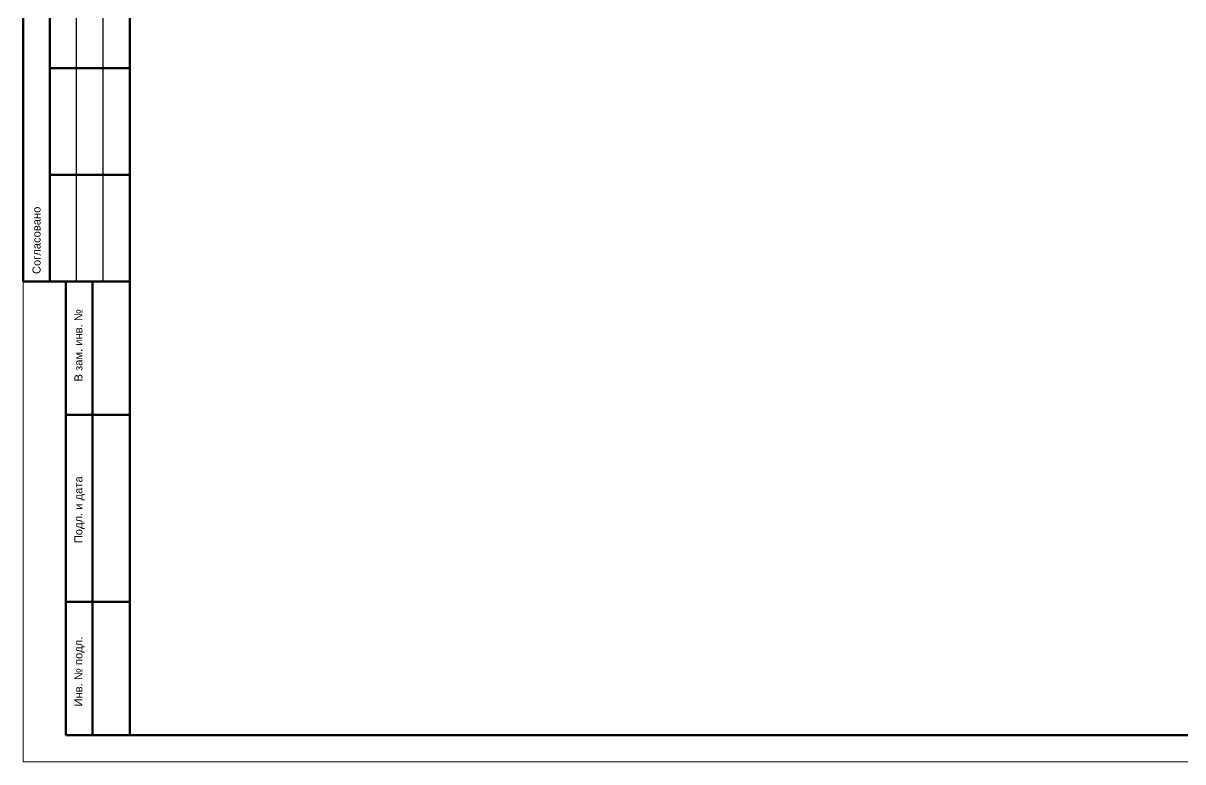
# Model space of a CAD drawing. Header units: millimetres. Extents: x 33461 to 75461, y 50811 to 80511.
# Drawn here: x 33461 to 55198, y 50811 to 64653 of the extents above; entities that cross this region are included whole.
import ezdxf

# ---------------------------------------------------------------- set-up
doc = ezdxf.new("R2010")
doc.units = ezdxf.units.MM
doc.linetypes.add('CONTINOUS', pattern=[0])
doc.styles.add('ТЕКСТ_Z', font='arial.ttf')

# ---------------------------------------------------------------- blocks, each defined once
blk = doc.blocks.new('Штамп осн бок')
at = {"color": 7, "lineweight": 50}
for p, q in [((-2000, 8500), (-2000, 15000)), ((-2000, 15000), (-1500, 15000)), ((-1500, 8500), (-1500, 15000)), ((-1500, 15000), (0, 15000)), ((-1500, 14000), (0, 14000)), ((-1500, 12500), (0, 12500)), ((-1500, 10500), (0, 10500)), ((-2000, 8500), (-1500, 8500)), ((-1500, 8500), (0, 8500)), ((-1200, 0), (-1200, 8500)), ((-1200, 8500), (-700, 8500)), ((-700, 0), (-700, 8500)), ((-700, 8500), (0, 8500)), ((-1200, 6000), (0, 6000)), ((-1200, 2500), (0, 2500)), ((-1200, 0), (-700, 0)), ((-700, 0), (0, 0))]:
    blk.add_line(p, q, dxfattribs=at)
at = {"color": 7}
for p, q in [((-1000, 8500), (-1000, 15000)), ((-500, 8500), (-500, 15000)), ((0, 15000), (0, 0))]:
    blk.add_line(p, q, dxfattribs=at)
at = {"color": 7, "style": 'ТЕКСТ_Z'}
for s, p in [('Согласовано', (-1675, 8640)), ('В зам. инв. №', (-890, 6627)), ('Подл. и дата', (-890, 3596)), ('Инв. № подл.', (-890, 536))]:
    blk.add_text(s, height=150, rotation=90, dxfattribs=at).set_placement(p)

msp = doc.modelspace()

# ---------------------------------------------------------------- linework, layer by layer
at = {"color": 7, "linetype": 'CONTINOUS', "lineweight": 20, "ltscale": 30}
msp.add_lwpolyline([(33461.1, 50811.1), (75461.1, 50811.1), (75461.1, 80511.1), (33461.1, 80511.1)], close=True, dxfattribs=at)
at = {"color": 7, "linetype": 'CONTINOUS', "lineweight": 50, "ltscale": 30}
msp.add_lwpolyline([(35461.1, 51311.1), (74961.1, 51311.1), (74961.1, 80011.1), (35461.1, 80011.1)], close=True, dxfattribs=at)

# ---------------------------------------------------------------- block references
at = {"color": 7, "linetype": 'CONTINOUS', "lineweight": 20, "ltscale": 30}
msp.add_blockref('Штамп осн бок', (35461.1, 51311.1), dxfattribs=at)

doc.saveas('drawing.dxf')
